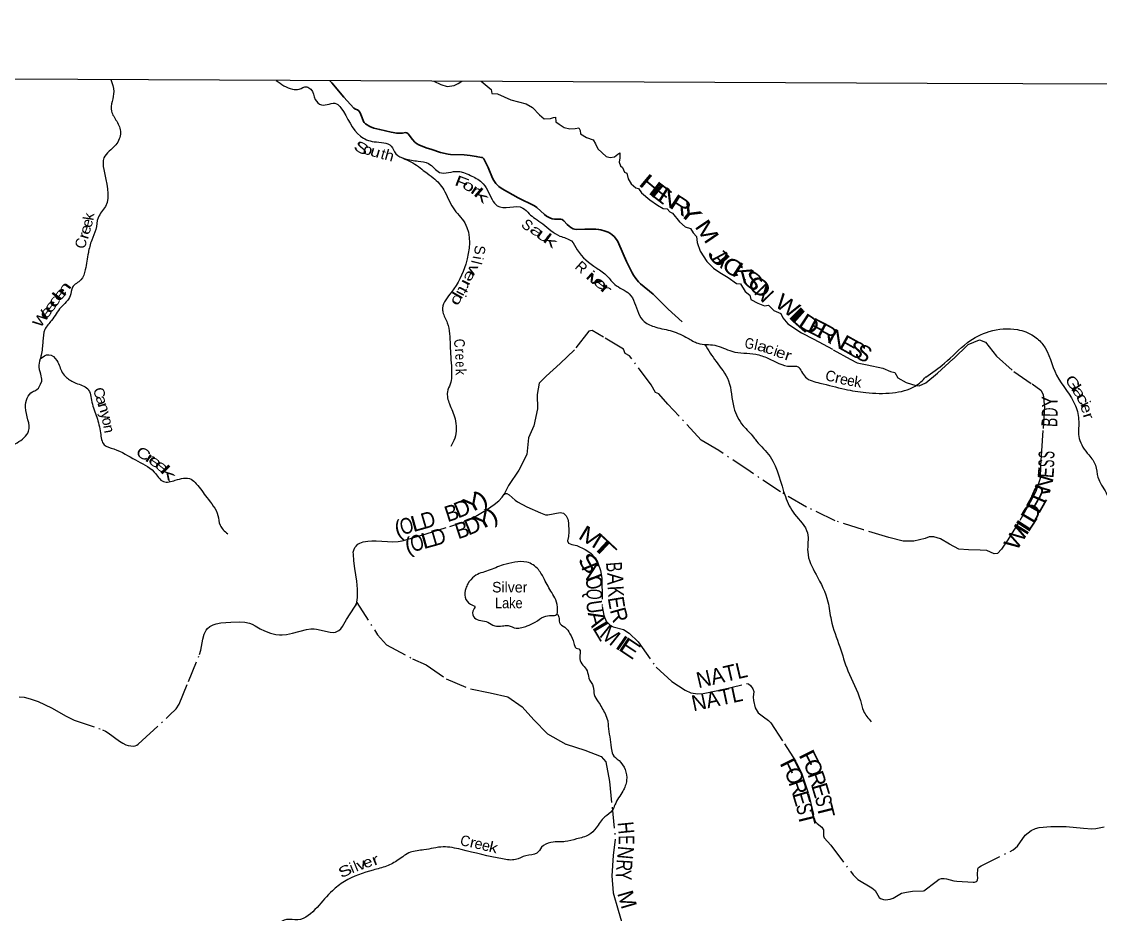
# Model space of a CAD drawing. Header units: feet. Extents: x -248627 to 3, y 0 to 184934.
# Drawn here: x -109621 to -89199, y 168034 to 184934 of the extents above; entities that cross this region are included whole.
import ezdxf
from ezdxf.enums import TextEntityAlignment as Align

# ---------------------------------------------------------------- set-up
doc = ezdxf.new("R2010")
doc.units = ezdxf.units.FT
doc.header["$LTSCALE"] = 80
doc.linetypes.add('DOT_DASHED', pattern=[7.7, 5, -1.2, 0.3, -1.2])
for name, color, linetype, lineweight in [('29', 7, 'Continuous', 25), ('39', 7, 'Continuous', 13), ('4', 7, 'Continuous', 13), ('41', 7, 'Continuous', 13), ('44', 7, 'DOT_DASHED', 13)]:
    doc.layers.add(name, color=color, linetype=linetype, lineweight=lineweight)

msp = doc.modelspace()

# ---------------------------------------------------------------- linework, layer by layer
at = {"layer": '29'}
msp.add_lwpolyline([(-103791.52, 183817.45), (-103750.24, 183777.22), (-103522.38, 183504.43), (-103330.72, 183297.17), (-103303.12, 183277.5), (-103263.94, 183263.77), (-103236.8, 183242.9), (-103211.76, 183209.51), (-103171.32, 183115.08), (-103149.14, 183040.45), (-103136.62, 183021.66), (-103111.57, 182998.7), (-103030.17, 182950.7), (-102951.41, 182918.43), (-102840.24, 182888.08), (-102627.97, 182840.76), (-102518.83, 182821.3), (-102476.98, 182819.32), (-102410.3, 182823.39), (-102351.86, 182831.74), (-102327.4, 182826.19), (-102303.85, 182808.78), (-102219.04, 182700.64), (-102176.54, 182654.33), (-102143.14, 182627.2), (-102099.31, 182600.06), (-101959.47, 182545.8), (-101857.62, 182511.04), (-101692.32, 182458.14), (-101544.53, 182421.47), (-101502.39, 182416.4), (-101243.87, 182410.94), (-101128.79, 182397.62), (-101014, 182380.92), (-100915.95, 182364.03), (-100896.19, 182358.67), (-100880.42, 182345.44), (-100872.07, 182332.92), (-100786.57, 182172.82), (-100708.16, 181969.12), (-100684.23, 181923.84), (-100644.58, 181869.57), (-100586.14, 181815.3), (-100526.69, 181769.27), (-100219.42, 181597), (-99911.67, 181446.94), (-99868.15, 181414.57), (-99725.42, 181281.33), (-99682.4, 181247.59), (-99623.96, 181218.37), (-99577.75, 181199.36), (-99530.03, 181191.24), (-99413.15, 181193.33), (-99388.24, 181185.17), (-99356.8, 181164.11), (-99291.3, 181092.18), (-99256.62, 181059.75), (-99223.22, 181034.7), (-99179.39, 181013.83), (-99151.83, 181004.33), (-99108.43, 180997.13), (-98957.93, 181006.21), (-98751.53, 181003.4), (-98697.6, 180998.57), (-98653.43, 180990.87), (-98572.03, 180967.91), (-98517.76, 180947.04), (-98471.09, 180920.97), (-98438.45, 180899.04), (-98402.97, 180863.56), (-98359.14, 180809.29), (-98336.17, 180769.63), (-98317.74, 180727.78), (-98167.39, 180395.28), (-98060.95, 180180.88), (-98035.62, 180135.13), (-97995.97, 180070.43), (-97941.48, 180008.63), (-97906.22, 179972.33), (-97667.9, 179772.44), (-97381.14, 179491.54), (-97113.75, 179249.43)], dxfattribs=at)
at = {"layer": '39'}
for points in [[(-107931.34, 183834.87), (-107876.66, 183611.81), (-107907.56, 183420.09), (-107918.25, 183238.38), (-107819.94, 183046.12), (-107749.97, 182831.76), (-107837.54, 182601.9), (-108062.47, 182352.4), (-108065.2, 182134.31), (-108035.16, 181435.43), (-108171.14, 181221.92), (-108216.28, 180997.94), (-108293.66, 180796.31), (-108357.02, 180560.29), (-108414.61, 180235.39), (-108500.04, 180043.88), (-108655.95, 179905.18), (-108698.89, 179741.78), (-108875.25, 179524.4), (-109053.73, 179278.75), (-109179.47, 179105.59), (-109218.56, 178881.59), (-109249.69, 178621.2), (-109270.51, 178547.42)], [(-104802.64, 183820.77), (-104492.59, 183654.4), (-104367.41, 183655.9), (-104223.92, 183697.72), (-104145.32, 183652.96), (-104061.15, 183460.76), (-103946.4, 183357.29), (-103657.6, 183378.32), (-103577.09, 183301.24), (-103207.33, 182764.54), (-102949.23, 182660.48), (-102622.42, 182576.34), (-102536.07, 182432.59), (-102362.74, 182336.96), (-102114.54, 182293.53), (-101918.84, 182248.29), (-101709.41, 182079.81), (-101350.23, 182098.43), (-101257.15, 182077.94), (-101124.08, 182020.85), (-100914.5, 181896.79), (-100711.66, 181564.75), (-100619.15, 181449.26), (-100130.69, 181404.83), (-100011.92, 181297.31), (-99899.15, 181205.97), (-99756.12, 181106.42), (-99431.8, 180874.86), (-99214.05, 180781.06), (-99103.54, 180615), (-98733.17, 180268.14), (-98533.78, 180113.83), (-98390.94, 179957.74), (-98116.93, 179778.89), (-97944.47, 179416.69), (-97833.95, 179254.67), (-97616.23, 179150.78), (-97305.55, 179072.75), (-97009.18, 178942.28), (-96817.68, 178844.55), (-96500.82, 178806.9), (-96174.1, 178692.45), (-95724.04, 178636.07), (-95494.11, 178562.42), (-95060.5, 178411.19), (-94923.24, 178400.52), (-94856.9, 178311.39), (-94782.55, 178204.05), (-94510.34, 178091.85), (-94038.26, 177976.81), (-93636.68, 177910.53), (-93133.95, 177908.46), (-92705.5, 178033.92), (-92502.46, 178207.28)], [(-102403.17, 182349.42), (-102108.82, 182190.51), (-101985.97, 182093.07), (-101826.85, 181975.28), (-101629.72, 181750.3), (-101453.16, 181408.27), (-101231.99, 181122.61), (-101212.31, 180345.01), (-101484.6, 179810.96), (-101651.14, 179510.74), (-101645.34, 179431.96), (-101563.21, 179231.69), (-101508.04, 178811.4), (-101483.26, 178360.95), (-101508.43, 178072.26), (-101559.38, 177925.05), (-101521.76, 177698.71), (-101415.66, 177417.56), (-101422.93, 177046), (-101496.12, 176890.79)], [(-92506.06, 178204.21), (-92149.8, 178468.22), (-91715.81, 178856.7), (-91303.1, 179067.75), (-90768.48, 179102.42), (-90464.7, 178985.31), (-90288.25, 178822.67), (-90027.7, 178241.76), (-89670.35, 177662.2), (-89609.71, 177361.13), (-89601.61, 177044.27), (-89418.04, 176730.24), (-89292.21, 176535.66), (-89245.24, 176307.32), (-89089.79, 176011.65), (-88949.97, 175796.8), (-88811.12, 175749.43), (-88646.43, 175641.35), (-88317.92, 175608.83), (-87884.38, 175603.83), (-87641.11, 175485.13), (-87491.6, 175207.65), (-87412.09, 175021.46), (-87320.18, 174885.64)], [(-109270.51, 178547.42), (-109292.99, 178393.27), (-109253.96, 178224.09), (-109243.27, 178112.26)], [(-109270.51, 178547.42), (-109104.3, 178628.68), (-108951.21, 178516.97), (-108853, 178294.42), (-108772.55, 178199.17), (-108595.23, 178091.41), (-108369.45, 177981.42), (-108289.5, 177732.69), (-108197.56, 177443.52), (-108127.85, 177150.4), (-108055.91, 176921.9), (-107874.44, 176844.41), (-107467.27, 176636.74), (-107110.65, 176407.06), (-106935.58, 176226.61), (-106711.38, 176251.93), (-106412.5, 176270.9), (-106313.84, 176185.67), (-106112.79, 175924.32), (-105905.93, 175584.19), (-105864.13, 175402.26), (-105719.28, 175240.1)], [(-112295.58, 175607.05), (-112107.24, 175957.14), (-112060.2, 176140.72), (-111981.35, 176174.72), (-111702.28, 176308.88), (-111417.08, 176467.24), (-110983.12, 176425.06), (-110549.13, 176395), (-110431.52, 176550.02), (-110214.9, 176726.84), (-109707.36, 176961.03), (-109488.6, 177178.23), (-109547.68, 177636.91), (-109413.48, 177927.16), (-109332.58, 177969.24), (-109243.27, 178112.26)], [(-100519.85, 173496), (-100665.23, 173494.58), (-100794.21, 173565.8), (-101048.35, 173647.63), (-101078.21, 173777), (-101039.59, 173857.62), (-101124.23, 173906.44), (-101214.13, 174201.66), (-101171.42, 174294.38), (-101053.87, 174433.24), (-100787, 174541.19), (-100503.98, 174651.1), (-100285.77, 174698.67), (-100057.6, 174701.76), (-99837.98, 174561.51), (-99723.51, 174373.22), (-99582.99, 174124.24), (-99508.72, 173990.65), (-99475.03, 173794.62), (-99493.48, 173709.87), (-99586.41, 173692.08), (-99733.88, 173668.46), (-99899.78, 173564.13), (-100051.43, 173496.09), (-100154.51, 173462.18), (-100257.52, 173452.51), (-100412.83, 173499.6), (-100519.85, 173496)], [(-99481.12, 173724.01), (-99449.22, 173659.2), (-99441.46, 173562.23), (-99334.76, 173468.9), (-99240.26, 173347.34), (-99164.12, 173167.28), (-99122.01, 173076.23), (-99071.59, 173059.87), (-99054.03, 172874), (-98917.47, 172647.25), (-98881.59, 172505.74), (-98799.33, 172343.84), (-98783.67, 172194.33), (-98707.38, 172060.73), (-98576.88, 171834), (-98524.83, 171696.46), (-98515.05, 171599.48), (-98457.83, 171189.29), (-98432, 171061.95), (-98311.23, 170946.34), (-98169.09, 170574.16), (-98240.44, 170364.43), (-98390.68, 170108.57), (-98439.48, 170001.74), (-98583.24, 169879.14), (-98747.45, 169671.81), (-98883.15, 169541.1), (-99113.58, 169463.29), (-99333.82, 169411.69), (-99432.77, 169408.06), (-99602.41, 169396.64), (-99776.34, 169304.46), (-99865.54, 169195.78), (-100075.68, 169144.13), (-100271.77, 169072.24), (-100516.04, 169083.35), (-101300.86, 169262.28), (-101641.92, 169312.16), (-102003.52, 169255.09), (-102262.1, 169209.7), (-102490.72, 169067.26), (-102713.2, 168947.01), (-102963.81, 168873.32), (-103509.66, 168655.45), (-103738.37, 168482.71), (-104028.12, 168166.84), (-104392.32, 167932.06), (-104608.34, 167934.97), (-104867.52, 167709.86), (-104950.74, 167572.87), (-105011.38, 167550.91), (-105078.18, 167500.7), (-105076.59, 167367.4), (-105252.92, 167162.14), (-105434.87, 167088.17), (-105806.49, 167053.35), (-106004.98, 166860.3), (-106165.24, 166630.73), (-106371.58, 166508.39), (-106527.85, 166260.64), (-106764.89, 166011.2), (-106993.54, 165858.66), (-107172.31, 165522.14), (-107365.13, 165211.93), (-107337.72, 164949.28), (-107249.49, 164761.1), (-107281.08, 164359.35), (-107418.97, 163556.15), (-107492.74, 163223.23), (-107616.77, 162957.17), (-107611.4, 162747.12), (-107703.35, 162410.24), (-107785.44, 162000.61), (-107763.81, 161824.83), (-107744.58, 161529.9), (-107929.25, 161241.87), (-107964.53, 160947.17), (-107948.93, 160777.46), (-107840.59, 160564.97), (-107843.83, 160189.35), (-108017.97, 160036.59), (-108033.28, 159678.04), (-108046.29, 159482.83), (-108002.93, 159118.43), (-108105.48, 158580.88), (-108256.56, 158068.54), (-108210.97, 157807.84), (-108167.79, 157427.99), (-108130.84, 156993.64), (-108096.15, 156781.26)]]:
    msp.add_spline(points, degree=3, dxfattribs=at)
at = {"layer": '4'}
msp.add_lwpolyline([(-246606.45, 184933.97), (-215781.67, 184615.95), (-184956.48, 184340.33), (-154130.93, 184107.12), (-123305.1, 183916.31), (-92479.02, 183767.9), (-61652.78, 183661.9), (-30826.42, 183598.29), (0, 183577.08), (0, -0.01), (-31078.93, 21.37), (-62157.81, 85.49), (-93236.57, 192.37), (-124315.16, 342), (-155393.5, 534.37), (-186471.55, 769.49), (-217549.26, 1047.36), (-248626.55, 1367.98)], close=True, dxfattribs=at)
msp.add_lwpolyline([(-246606.45, 184933.97), (-215781.67, 184615.95), (-184956.48, 184340.33), (-154130.93, 184107.12), (-123305.1, 183916.31), (-92479.02, 183767.9), (-61652.78, 183661.9), (-30826.42, 183598.29), (0, 183577.08), (0, -0.01), (-31078.93, 21.37), (-62157.81, 85.49), (-93236.57, 192.37), (-124315.16, 342), (-155393.5, 534.37), (-186471.55, 769.49), (-217549.26, 1047.36), (-248626.55, 1367.98)], close=True, dxfattribs=at)
at = {"layer": '41'}
msp.add_spline([(-96690.56, 178821.82), (-96475.57, 178499.83), (-96238.51, 178133.32), (-96139.2, 177628.03), (-95962.65, 177283.98), (-95765.48, 177069.1), (-95707.17, 176994.14), (-95453.73, 176700.26), (-95163.43, 175941.74), (-94988.86, 175609.82), (-94743.68, 175255.4), (-94740.81, 174897.93), (-94580.68, 174469.13), (-94358.25, 173951.22), (-94296.77, 173609.67), (-94132.88, 173096.04), (-93980.9, 172645.06), (-93742.47, 172080.63), (-93684.55, 171886.52), (-93535.81, 171681.93)], degree=3, dxfattribs=at)
at = {"layer": '44'}
for points in [[(-101819.73, 183808.4), (-101685.94, 183742.07), (-101564.32, 183707.22), (-101435.49, 183726.68), (-101354.45, 183763.3), (-101284.23, 183805.97)], [(-100920.91, 183804.34), (-100732.94, 183651.31), (-100718.56, 183574.35), (-100612.37, 183568.07), (-100358.05, 183453.76), (-100070.82, 183377.08), (-99947.93, 183307.92), (-99818.6, 183166), (-99731.85, 183095.58), (-99611.45, 183097.07), (-99552.81, 183118.02), (-99514.49, 183127.29), (-99510.49, 183034.42), (-99445.19, 182992.69), (-99350.29, 182928.15), (-99244.49, 182903.73), (-99142.04, 182909.63), (-99075.56, 182922.34), (-99046.58, 182871.3), (-99037.86, 182810.6), (-98927.05, 182739.67), (-98801.68, 182692.64), (-98755.08, 182621.06), (-98711.02, 182525.32), (-98555.62, 182382.85), (-98481.9, 182359.1), (-98397.29, 182375.46), (-98334.07, 182422.54), (-98297.36, 182450), (-98295.41, 182355.15), (-98311.28, 182270.77), (-98284.65, 182203.64), (-98243.24, 182170.49), (-98204.97, 182084.96), (-98165.35, 182061.93), (-98137.59, 181954.43), (-98081.45, 181860.46), (-97994.83, 181783.99), (-97940.86, 181774.78), (-97886.42, 181694.96), (-97728.8, 181562.53), (-97580.63, 181456.52), (-97477.62, 181395.84), (-97397.45, 181392.13), (-97352.6, 181332.68), (-97298.98, 181307.34), (-97166.08, 181145.17), (-97057.88, 181046.06), (-96958.14, 181019.75), (-96909.85, 180934), (-96843.11, 180866.03), (-96835.53, 180752.9), (-96776.91, 180588.28), (-96648.81, 180389.9), (-96523.14, 180264.2), (-96402.43, 180187.01), (-96244.06, 180088.85), (-96086.04, 179974.56), (-96013.9, 179971.02), (-95922.84, 179821.84), (-95836.05, 179753.44), (-95815.79, 179670.31), (-95682.87, 179600.93), (-95557.46, 179555.92), (-95483, 179566.44), (-95378.86, 179465.4), (-95249.7, 179408.2), (-95213.3, 179328.77), (-95115.53, 179211.72), (-94860.35, 179044.95), (-94624.25, 178922.96), (-94255.42, 178723.53), (-93936.28, 178545.32), (-93801.37, 178475.9), (-93613.57, 178439.65), (-93318.14, 178370.87), (-93174.94, 178313.37), (-93091.15, 178291.43), (-93033.18, 178189.35), (-92876.55, 178103.33), (-92691.24, 178044.94), (-92629.21, 178037.58), (-92502.43, 178097.97)], [(-92514.58, 175149.64), (-92731.1, 175098.73), (-92933.68, 175101), (-93203.08, 175167.21), (-93683.43, 175312.52), (-94219.36, 175485.23), (-94761.43, 175744.81), (-95254.76, 176031.6), (-95828.25, 176414.89), (-96421.49, 176812.72), (-96756.18, 177013.44), (-97389.42, 177694.52), (-97557.76, 177887.69), (-97619.36, 177915.22), (-97704.53, 178058.22), (-98111.96, 178605.42), (-98195.17, 178653.58), (-98229.52, 178734.99), (-98605.76, 178962.82), (-98821.71, 179088.42), (-98886.19, 179075.66), (-99156.76, 178718.3), (-99425.1, 178463.76), (-99689.13, 178223.25), (-99824.45, 178088.95), (-99859.12, 177877.88), (-99855.09, 177601.45), (-99924.26, 177280.17), (-100023.45, 177054.33), (-100056.43, 176736.32), (-100205.24, 176442.94), (-100402.09, 176154.62), (-100483.44, 175988.01), (-100470.9, 176000.31)], [(-92502.43, 178097.97), (-92283.6, 178281.06), (-91982.67, 178552.55), (-91701.92, 178818.43), (-91491.22, 178912.57), (-91375.99, 178863.72), (-91165.22, 178603.24), (-90838.91, 178308.02), (-90493.16, 178074.83), (-90325.39, 177954.31), (-90281, 177876.78), (-90260.5, 177628.51), (-90286.31, 177193.88), (-90317.04, 176807.7), (-90335.27, 176532.07), (-90342.84, 176284.42), (-90422.62, 176036.32), (-90527.42, 175835.11), (-90740.45, 175458.95), (-90950.47, 175127.05), (-91068.86, 174946.28), (-91148.89, 174865.42), (-91209.22, 174858.67), (-91348.23, 174920.13), (-91478.36, 174931.03), (-91696.91, 174933.77), (-91881.07, 174949.87), (-92057.54, 175040.36), (-92223.68, 175144.72), (-92351.21, 175181.75), (-92442.55, 175179.17), (-92514.58, 175149.64)], [(-103276.91, 173933.87), (-103274.41, 173941.22), (-103259.61, 174032.27), (-103263.33, 174188.01), (-103276.92, 174344.98), (-103312.77, 174583.54), (-103330.07, 174725.68), (-103339.95, 174851.76), (-103341.19, 174892.54), (-103331.3, 174930.86), (-103312.76, 174976.59), (-103290.51, 175006.26), (-103257.14, 175039.63), (-103218.82, 175061.88), (-103157.02, 175084.13), (-103068.03, 175101.43), (-102988.92, 175107.61), (-102906.11, 175107.61), (-102692.27, 175092.78), (-102598.33, 175089.07), (-102490.8, 175092.77), (-102419.11, 175106.37), (-102258.42, 175150.87), (-101963.01, 175236.15), (-101515.09, 175375.39), (-101298.03, 175447.51), (-101160.83, 175499.42), (-101065.65, 175547.62), (-100956.88, 175609.42), (-100799.91, 175707.07), (-100676.31, 175791.12), (-100586, 175861.14), (-100524.27, 175932.02), (-100510.7, 175951.89), (-100485.17, 175986.31), (-100482.63, 175988.8)], [(-100482.63, 175988.8), (-100463.34, 176004.33), (-100438.41, 176003.3), (-100392.15, 175976.74), (-100277.77, 175874.14), (-100232.14, 175843.18), (-100059.42, 175749.46), (-99800.77, 175634.67), (-99705.62, 175598.67), (-99658.57, 175595.17), (-99423.91, 175642.04), (-99363.84, 175629.15), (-99311.17, 175581.49), (-99278.69, 175515.41), (-99266.52, 175443.68), (-99264.82, 175275.22), (-99267.34, 175185.85), (-99285.65, 175102.87), (-99267.2, 175062.21), (-99202.86, 175033.72), (-99110.65, 175018.41), (-98954.64, 174943.11), (-98845.83, 174874.8), (-98766.03, 174781.59), (-98721.02, 174708.07), (-98661.79, 174544.41), (-98636.59, 174398.09), (-98631.68, 173862.45), (-98600.13, 173689.39), (-98552.79, 173582.48), (-98482.36, 173506.13), (-98420.48, 173478.21), (-98225.97, 173429.2), (-98121.56, 173357.01), (-97949.17, 173196.55), (-97610.23, 172711.78), (-97314.56, 172442.37), (-97059.34, 172281.46), (-96952.29, 172231.19), (-96819.48, 172212.02), (-96719.33, 172216.12), (-96376.02, 172284.32), (-95898.96, 172405.17), (-95861.92, 172395.39), (-95821.85, 172366.52), (-95776.72, 172306.86), (-95761.75, 172251.8), (-95773.83, 172145.25), (-95767.14, 172082.07), (-95735.12, 171944.65), (-95680.69, 171849.38), (-95576.32, 171771.74), (-95479.53, 171706.14), (-95438.13, 171657.24), (-95181.79, 171264.38), (-94957.26, 170911.21), (-94856.62, 170713.78), (-94722.22, 170315.06), (-94616.59, 169858.15), (-94595.84, 169793.58), (-94563.77, 169755.93), (-94473.85, 169687.96), (-94439.35, 169635.38), (-94443.55, 169520.04), (-94430.81, 169486.6), (-94305.05, 169342.23), (-93878.74, 168780.78), (-93794.29, 168693.18), (-93524.08, 168534.7), (-93463.48, 168488.8), (-93385.21, 168356.7), (-93364.49, 168337.29), (-93307.2, 168313.8), (-93268.45, 168309.63), (-93179.55, 168321.09), (-93119.49, 168342.89), (-92962.36, 168434.34), (-92871.51, 168456.76), (-92758.34, 168471.15), (-92546.24, 168481.04)], [(-109667.46, 172155.08), (-109569.58, 172143.21), (-109458.72, 172117.05), (-109309.1, 172062.53), (-109055.87, 171942.7), (-108779.14, 171787.8), (-108627.55, 171713.43), (-108092.3, 171529.13), (-108029.73, 171500.86), (-107979.83, 171471.02), (-107766.82, 171310.29), (-107706.44, 171272.65), (-107646.24, 171245.04), (-107600.64, 171230.8), (-107554.9, 171222.23), (-107507.31, 171220.63), (-107472.97, 171225.81), (-107440.26, 171238.31), (-107416.27, 171255.24), (-107335.93, 171327.84), (-106817.99, 171802.63), (-106694.75, 171927.27), (-106638.9, 172014.59), (-106460.9, 172442.87), (-106250.73, 172952.36), (-106225.3, 173035.71), (-106190.65, 173242.38), (-106163.97, 173336.62), (-106126.6, 173412.83), (-106100.41, 173446.35), (-106057.43, 173483.49), (-105995.47, 173517.45), (-105939.52, 173535.94), (-105850.2, 173551.08), (-105661.31, 173568.53), (-105503.8, 173572.73), (-105392.62, 173563.34), (-105304.06, 173544.81), (-105253.53, 173526.64), (-105201.46, 173499.35), (-105101.87, 173438.06), (-105021.6, 173400.18), (-104906.85, 173360.45), (-104807.98, 173335.45), (-104737.94, 173326.95), (-104685.97, 173326.82), (-104607.89, 173334.49), (-104495.04, 173357.53), (-104224.96, 173427.75), (-104144.32, 173441.28), (-104080.36, 173441.38), (-104037.4, 173435.34), (-103778.39, 173374.37), (-103724.29, 173371.69), (-103675.99, 173378.3), (-103675.99, 173378.3), (-103613.39, 173406.93), (-103576.65, 173440.07), (-103543.09, 173484.97), (-103470.52, 173614.75), (-103316.02, 173847.63), (-103275.44, 173938.18)], [(-103316.02, 173847.63), (-103290.51, 173893.84), (-103275.44, 173938.18)], [(-103275.44, 173938.18), (-102883.02, 173324.6), (-102710.54, 173137.39), (-102218.73, 172872.82), (-101964.28, 172756.7)], [(-101964.28, 172756.7), (-101582.95, 172494.27), (-101125.71, 172301.03), (-100750.15, 172226.52), (-100418.71, 172152.94), (-100147.92, 171965.67), (-99926.62, 171716.91), (-99667.6, 171449.2), (-99310.72, 171254.06), (-98958.01, 171143.72), (-98647.72, 171020.16), (-98559.53, 170923.49), (-98489.38, 170550.85), (-98443.77, 170063.75), (-98382.7, 169457.31), (-98425.49, 169149.59), (-98447.93, 168762.78), (-98424.72, 168445.59), (-98327.62, 168112.72), (-98209.95, 167710.84)], [(-92543.73, 168481.15), (-92308.27, 168658.62), (-92250.61, 168700.69), (-92206.99, 168715.54), (-92160.13, 168716.71), (-92113.01, 168709.13), (-91974, 168672.16), (-91917.9, 168663.99), (-91610.55, 168641.72), (-91580.69, 168642.76), (-91548.01, 168655.36), (-91533.87, 168669.2), (-91523.84, 168688.24), (-91520.26, 168718.31), (-91527.87, 168785.04), (-91522.71, 168894.16), (-91504.48, 168922.99), (-91459.19, 168952.52), (-90851.47, 169254.9), (-90767.36, 169324.13), (-90620.64, 169533.54), (-90507.73, 169620.52), (-90429.85, 169661.13), (-90359.37, 169679.88), (-90136.93, 169698.9), (-89849.12, 169697.63), (-89518.12, 169664.28), (-89359.47, 169654.04), (-89284.1, 169657.54), (-89127.59, 169694.83)]]:
    msp.add_lwpolyline(points, dxfattribs=at)

# ---------------------------------------------------------------- texts
at = {"layer": '41'}
for s, rotation, width, p in [('S', 330.116, 1.55, (-103236.53, 182458.38)), ('o', 342.399, 1.15, (-103094.45, 182417.08)), ('u', 343.571, 1.25, (-102949.15, 182374.61)), ('h', 344.213, 1.15, (-102682.49, 182303.85)), ('F', 338.916, 1.55, (-101323.13, 181800.49)), ('o', 330.378, 1.45, (-101204.14, 181741.84)), ('r', 326.64, 1.75, (-101077.9, 181662.44)), ('k', 318.764, 2.1, (-100977.2, 181570.33)), ('k', 81.337, 1.05, (-108252.58, 181229.07)), ('e', 75.462, 1.05, (-108282.39, 181095.99)), ('r', 73.458, 1.25, (-108351.91, 180854.79)), ('e', 70.55, 1.2, (-108321.19, 180966.05)), ('a', 325.018, 1.75, (-99917.84, 180888.12)), ('u', 324.538, 1.8, (-99794.33, 180797.16)), ('k', 324.538, 1.9, (-99666.36, 180707.85)), ('e', 243.575, 1.4, (-101219.07, 180151.51)), ('v', 243.575, 1.45, (-101152.93, 180277.99)), ('i', 318.107, 1.75, (-98917.98, 180057.77)), ('v', 318.345, 2.05, (-98830.53, 179982.82)), ('n', 53.682, 1.8, (-108741.12, 179820.81)), ('t', 242.396, 1.3, (-101346.81, 179901.84)), ('r', 243.575, 1.55, (-101289.49, 180009.95)), ('e', 322.181, 1.75, (-98724.67, 179907.55)), ('r', 318.815, 2.1, (-98619.81, 179805.37)), ('d', 54.998, 1.85, (-108914.03, 179609.19)), ('e', 51.213, 1.8, (-108823.07, 179719.69)), ('p', 240.452, 1.55, (-101446.15, 179716.56)), ('i', 242.396, 1.2, (-101385.84, 179827.18)), ('e', 53.962, 1.7, (-109083.17, 179376.73)), ('e', 54, 1.7, (-108999.03, 179490.15)), ('W', 54.067, 1.25, (-109174.2, 179249.18)), ('C', 276.075, 0.85, (-101431.24, 178835.79)), ('G', 351.126, 0.85, (-95855.81, 178742.14)), ('a', 343.677, 1.2, (-95624.73, 178691.58)), ('c', 344.801, 1.2, (-95484.57, 178647.41)), ('e', 340.87, 1.2, (-95276.16, 178573.01)), ('e', 273.274, 0.8, (-101411.26, 178581.21)), ('e', 272.274, 0.75, (-101406.78, 178442.47)), ('r', 340.675, 1.3, (-95138.35, 178522.1)), ('k', 272.08, 0.9, (-101404.8, 178298.93)), ('r', 347.129, 1.15, (-94189.23, 178093.37)), ('e', 349.604, 0.95, (-93936.76, 178039.53)), ('k', 351.654, 1.05, (-93803.39, 178014.63)), ('G', 304.244, 1.35, (-89804.24, 178043.3)), ('C', 287.237, 1.05, (-108242.03, 177876.93)), ('l', 304.244, 1.4, (-89739.9, 177946.75)), ('a', 302.561, 1.65, (-89682.47, 177858.97)), ('c', 298.533, 1.6, (-89620.86, 177748.2)), ('a', 287.687, 1.25, (-108196.64, 177740.38)), ('n', 287.588, 1.25, (-108151.67, 177598.59)), ('i', 296.45, 1.2, (-89568.86, 177654.26)), ('e', 287.862, 1.15, (-89557.22, 177580.86)), ('y', 284.296, 1.1, (-108112.99, 177458.97)), ('r', 288.148, 1.3, (-89517.1, 177441)), ('n', 280.048, 1.05, (-108062.28, 177209.22)), ('C', 329.96, 1.35, (-107364.51, 176669.72)), ('r', 326.983, 1.75, (-107235.97, 176591.47)), ('e', 325.612, 1.65, (-107144.45, 176526.57)), ('e', 322.719, 1.75, (-107022.72, 176437.25)), ('k', 314.11, 2.25, (-106915.76, 176323.55)), ('C', 347.545, 0.95, (-101242.54, 169327.91)), ('r', 347.452, 1.15, (-101099.03, 169299.32)), ('k', 346.445, 1.2, (-100711.43, 169206.74)), ('e', 19.644, 1.2, (-103039.95, 168931.08)), ('r', 21.619, 1.4, (-102889.17, 168978.85)), ('S', 25.367, 1.4, (-103456.77, 168769.07)), ('i', 22.347, 1.05, (-103334.57, 168822.36)), ('v', 19.644, 1.25, (-103161.57, 168887.67))]:
    msp.add_text(s, height=200, rotation=rotation, dxfattribs=dict(at, width=width)).set_placement(p, align=Align.CENTER)
for s, rotation, p in [('t', 343.822, (-102801.56, 182332.96)), ('S', 320.05, (-100111.41, 181008.44)), ('C', 75.852, (-108400.93, 180713.42)), ('S', 265.825, (-101046.05, 180616.89)), ('l', 256.246, (-101106.6, 180397.13)), ('i', 260.399, (-101079.15, 180476.79)), ('R', 318.107, (-99089.38, 180210.48)), ('l', 347.449, (-95737.43, 178719.33)), ('r', 274.022, (-101414.65, 178696.74)), ('i', 341.87, (-95373.47, 178604.4)), ('C', 345.48, (-94330.86, 178128.01)), ('e', 347.129, (-94071.73, 178065.72)), ('o', 282.461, (-108089.37, 177346.46)), ('e', 347.452, (-100987.87, 169274.57)), ('e', 346.445, (-100849.59, 169240.65)), ('l', 22.347, (-103257.38, 168854.09))]:
    msp.add_text(s, height=200, rotation=rotation, dxfattribs=at).set_placement(p, align=Align.CENTER)
msp.add_text('Silver', height=200, dxfattribs=at).set_placement((-100714.98, 174128.43))
at = {"layer": '41', "width": 0.9}
msp.add_text('Lake', height=200, dxfattribs=at).set_placement((-100658.61, 173829.11))
at = {"layer": '44'}
for s, rotation, width, p in [('H', 320.005, 1.55, (-97790.15, 181708.23)), ('E', 322.4, 1.5, (-97617.84, 181572.93)), ('N', 327.323, 1.4, (-97436.96, 181462.18)), ('R', 326.934, 1.35, (-97229.03, 181329.8)), ('Y', 321.585, 1.65, (-97070.1, 181193.57)), ('M', 303.986, 1.3, (-96768.26, 180877.51)), ('J', 311.87, 1.9, (-96529.89, 180382.56)), ('C', 326.761, 1.3, (-96234.33, 180159.91)), ('K', 326.784, 1.45, (-96048.33, 180047.5)), ('S', 319.625, 1.4, (-95876.41, 179921.03)), ('O', 321.758, 1.35, (-95746.6, 179799.59)), ('W', 325.226, 1.15, (-95206.58, 179434.55)), ('I', 315.173, 1.85, (-95059.22, 179287.71)), ('L', 318.282, 1.95, (-94934.1, 179170.43)), ('D', 326.834, 1.25, (-94789.75, 179080.58)), ('E', 332.675, 1.2, (-94626.38, 179000.3)), ('R', 331.599, 1.25, (-94438.26, 178900.84)), ('N', 331.599, 1.3, (-94227.55, 178786.44)), ('E', 330.821, 1.25, (-94031.04, 178678.01)), ('S', 330.821, 1.1, (-93876.37, 178591.64)), ('S', 332.771, 1.05, (-93747.57, 178525.9)), ('Y', 91.51, 0.8, (-90007.63, 177745.24)), ('D', 88.986, 0.6, (-90010.03, 177538.81)), ('B', 86.602, 0.65, (-90014.31, 177342.07)), ('S', 86.216, 0.55, (-90070.02, 176725.14)), ('E', 84.977, 0.75, (-90081.5, 176386.38)), ('S', 86.216, 0.55, (-90073.48, 176562.16)), ('N', 73.834, 1.05, (-90121.05, 176153.86)), (')', 31.855, 1.25, (-100837.91, 175792.13)), ('R', 66.39, 1.1, (-90192.33, 175936.33)), ('Y', 28.066, 1.35, (-101012.13, 175686.79)), ('E', 60.476, 1.3, (-90281.08, 175743.84)), ('D', 16.424, 0.9, (-101882.85, 175360.76)), ('B', 17.92, 0.95, (-101435.03, 175495.46)), ('Y', 28.066, 1.35, (-100815.32, 175364.14)), (')', 31.855, 1.25, (-100641.1, 175469.48)), ('D', 59.465, 1.2, (-90380.96, 175561.31)), ('O', 14.371, 0.8, (-102296.5, 175244.85)), ('L', 15.609, 1.15, (-102085.73, 175302.94)), ('B', 17.92, 0.95, (-101238.22, 175172.81)), ('I', 57.675, 1.35, (-90566.5, 175248.17)), ('L', 57.013, 1.6, (-90473.34, 175389.38)), ('O', 14.371, 0.8, (-102099.69, 174922.2)), ('L', 15.609, 1.15, (-101888.92, 174980.29)), ('D', 16.424, 0.9, (-101686.04, 175038.11)), ('M', 328.75, 1.25, (-98926.49, 175052.16)), ('T', 317.094, 1.95, (-98706.82, 174877.81)), ('W', 57.675, 1.15, (-90673.38, 175079.91)), ('S', 310.795, 1.45, (-98988.36, 174580.79)), ('N', 292.094, 1.2, (-98969.85, 174455.09)), ('B', 274.388, 0.7, (-98551.48, 174599.95)), ('O', 281.672, 0.8, (-98929.71, 174283.2)), ('A', 270.834, 0.85, (-98531.97, 174383.91)), ('K', 273.127, 0.8, (-98520.61, 174138.84)), ('Q', 267.834, 0.65, (-98927.81, 174099.72)), ('E', 279.537, 0.85, (-98506.36, 173909.9)), ('U', 278.127, 0.85, (-98920.66, 173833.86)), ('R', 285.375, 0.95, (-98452.09, 173662.38)), ('A', 284.922, 1.15, (-98866.08, 173592.78)), ('L', 300.67, 1.55, (-98744.08, 173326.59)), ('I', 325.648, 1.4, (-98343.67, 173046.6)), ('E', 326.508, 1.4, (-98189.28, 172948.04)), ('F', 296.383, 1.25, (-94850.85, 170918.81)), ('F', 296.383, 1.25, (-95210.97, 170763.77)), ('S', 284.96, 0.75, (-94942.43, 169994.28)), ('S', 284.96, 0.75, (-94582.31, 170149.32)), ('T', 283.96, 1.1, (-94544.4, 169962.38)), ('T', 283.96, 1.1, (-94904.52, 169807.34)), ('H', 275.75, 0.8, (-98329.22, 169657.91)), ('E', 270.448, 0.65, (-98320.15, 169442.09)), ('N', 264.946, 0.85, (-98336.17, 169214.48)), ('R', 266.68, 0.75, (-98360.54, 168972.18)), ('Y', 270.917, 0.75, (-98374.53, 168775.1))]:
    msp.add_text(s, height=300, rotation=rotation, dxfattribs=dict(at, width=width)).set_placement(p, align=Align.CENTER)
for s, rotation, p in [('A', 318.408, (-96470.11, 180340.52)), ('N', 314.003, (-95670.43, 179693.66)), ('D', 22.215, (-101226.09, 175580.29)), ('(', 14.371, (-102454.57, 175198.12)), ('D', 22.215, (-101029.28, 175257.64)), ('(', 14.371, (-102257.76, 174875.47)), ('M', 321.135, (-98571.81, 173201.56)), ('O', 291.991, (-94768.98, 170755.68)), ('O', 291.991, (-95129.1, 170600.64)), ('R', 289.032, (-94699.59, 170549.31)), ('R', 289.032, (-95059.71, 170394.27)), ('E', 286.68, (-94636.58, 170340.93)), ('E', 286.68, (-94996.7, 170185.89)), ('M', 286.262, (-98301.63, 168273.6))]:
    msp.add_text(s, height=300, rotation=rotation, dxfattribs=at).set_placement(p, align=Align.CENTER)
at = {"layer": '44', "width": 0.95}
for rotation, p in [(13.022, (-96808.08, 172314.3)), (12.022, (-96902.44, 171876.99))]:
    msp.add_text('NATL', height=300, rotation=rotation, dxfattribs=at).set_placement(p)

doc.saveas('drawing.dxf')
